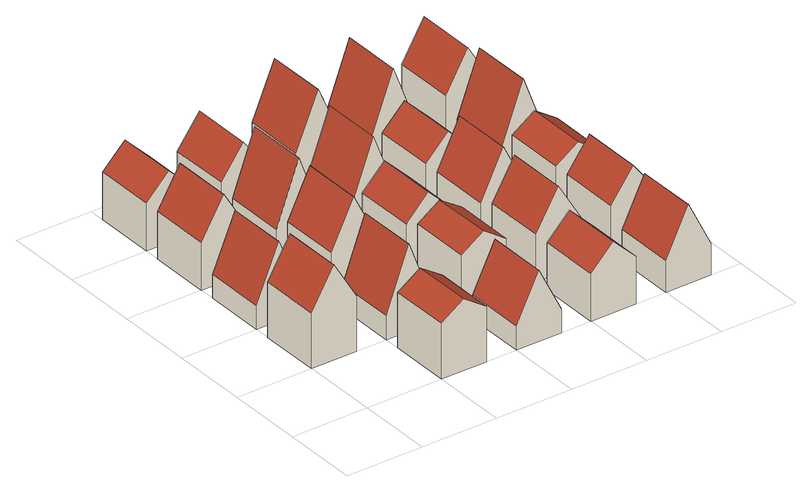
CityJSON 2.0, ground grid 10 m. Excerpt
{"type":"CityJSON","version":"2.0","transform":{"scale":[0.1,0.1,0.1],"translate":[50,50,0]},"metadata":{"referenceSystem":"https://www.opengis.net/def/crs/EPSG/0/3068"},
"CityObjects":{
"building1":{"type":"Building","attributes":{"description":"FZK/IAI test cases only","name":"Testcase-6-5_LoD2","dateOfConstruction":"1917-01-01","dateOfDemolition":"2076-01-01","measuredHeight":12,"class":"1050","roofType":"1030","storeysAboveGround":6,"storeysBelowGround":0,"storeyHeightsAboveGround":[2],"storeyHeightsBelowGround":[0]},"geometry":[{"type":"Solid","lod":"2","boundaries":[[[[0,1,2,3]],[[1,0,4,5,6]],[[3,2,7,8,9]],[[1,6,7,2]],[[3,9,4,0]],[[6,5,8,7]],[[9,8,5,4]]]],"semantics":{"surfaces":[{"type":"GroundSurface"},{"type":"WallSurface"},{"type":"RoofSurface"}],"values":[[0,1,1,1,1,2,2]]}}]},
"building2":{"type":"Building","attributes":{"description":"FZK/IAI test cases only","name":"Testcase-7-5_LoD2","dateOfConstruction":"1960-01-01","dateOfDemolition":"2061-01-01","measuredHeight":10,"class":"1060","roofType":"1030","storeysAboveGround":4,"storeysBelowGround":0,"storeyHeightsAboveGround":[2],"storeyHeightsBelowGround":[0]},"geometry":[{"type":"Solid","lod":"2","boundaries":[[[[10,11,12,13]],[[11,10,14,15,16]],[[13,12,17,18,19]],[[11,16,17,12]],[[13,19,14,10]],[[16,15,18,17]],[[19,18,15,14]]]],"semantics":{"surfaces":[{"type":"GroundSurface"},{"type":"WallSurface"},{"type":"RoofSurface"}],"values":[[0,1,1,1,1,2,2]]}}]},
"building3":{"type":"Building","attributes":{"description":"FZK/IAI test cases only","name":"Testcase-8-5_LoD2","dateOfConstruction":"1976-01-01","dateOfDemolition":"2045-01-01","measuredHeight":11,"class":"1140","roofType":"1030","storeysAboveGround":3,"storeysBelowGround":0,"storeyHeightsAboveGround":[3],"storeyHeightsBelowGround":[0]},"geometry":[{"type":"Solid","lod":"2","boundaries":[[[[20,21,22,23]],[[21,20,24,25,26]],[[23,22,27,28,29]],[[21,26,27,22]],[[23,29,24,20]],[[26,25,28,27]],[[29,28,25,24]]]],"semantics":{"surfaces":[{"type":"GroundSurface"},{"type":"WallSurface"},{"type":"RoofSurface"}],"values":[[0,1,1,1,1,2,2]]}}]},
"building4":{"type":"Building","attributes":{"description":"FZK/IAI test cases only","name":"Testcase-5-6_LoD2","dateOfConstruction":"1944-01-01","dateOfDemolition":"2059-01-01","measuredHeight":9,"class":"1150","roofType":"1030","storeysAboveGround":2,"storeysBelowGround":0,"storeyHeightsAboveGround":[3],"storeyHeightsBelowGround":[0]},"geometry":[{"type":"Solid","lod":"2","boundaries":[[[[30,31,32,33]],[[31,30,34,35,36]],[[33,32,37,38,39]],[[31,36,37,32]],[[33,39,34,30]],[[36,35,38,37]],[[39,38,35,34]]]],"semantics":{"surfaces":[{"type":"GroundSurface"},{"type":"WallSurface"},{"type":"RoofSurface"}],"values":[[0,1,1,1,1,2,2]]}}]},
"building5":{"type":"Building","attributes":{"description":"FZK/IAI test cases only","name":"Testcase-9-5_LoD2","dateOfConstruction":"1977-01-01","dateOfDemolition":"2077-01-01","measuredHeight":9,"class":"1110","roofType":"1030","storeysAboveGround":2,"storeysBelowGround":0,"storeyHeightsAboveGround":[3],"storeyHeightsBelowGround":[0]},"geometry":[{"type":"Solid","lod":"2","boundaries":[[[[40,41,42,43]],[[41,40,44,45,46]],[[43,42,47,48,49]],[[41,46,47,42]],[[43,49,44,40]],[[46,45,48,47]],[[49,48,45,44]]]],"semantics":{"surfaces":[{"type":"GroundSurface"},{"type":"WallSurface"},{"type":"RoofSurface"}],"values":[[0,1,1,1,1,2,2]]}}]},
"building6":{"type":"Building","attributes":{"description":"FZK/IAI test cases only","name":"Testcase-6-6_LoD2","dateOfConstruction":"1929-01-01","dateOfDemolition":"2052-01-01","measuredHeight":11,"class":"1020","roofType":"1030","storeysAboveGround":5,"storeysBelowGround":0,"storeyHeightsAboveGround":[2],"storeyHeightsBelowGround":[0]},"geometry":[{"type":"Solid","lod":"2","boundaries":[[[[50,51,52,53]],[[51,50,54,55,56]],[[53,52,57,58,59]],[[51,56,57,52]],[[53,59,54,50]],[[56,55,58,57]],[[59,58,55,54]]]],"semantics":{"surfaces":[{"type":"GroundSurface"},{"type":"WallSurface"},{"type":"RoofSurface"}],"values":[[0,1,1,1,1,2,2]]}}]},
"building7":{"type":"Building","attributes":{"description":"FZK/IAI test cases only","name":"Testcase-7-6_LoD2","dateOfConstruction":"1943-01-01","dateOfDemolition":"2079-01-01","measuredHeight":12,"class":"1100","roofType":"1030","storeysAboveGround":6,"storeysBelowGround":0,"storeyHeightsAboveGround":[2],"storeyHeightsBelowGround":[0]},"geometry":[{"type":"Solid","lod":"2","boundaries":[[[[60,61,62,63]],[[61,60,64,65,66]],[[63,62,67,68,69]],[[61,66,67,62]],[[63,69,64,60]],[[66,65,68,67]],[[69,68,65,64]]]],"semantics":{"surfaces":[{"type":"GroundSurface"},{"type":"WallSurface"},{"type":"RoofSurface"}],"values":[[0,1,1,1,1,2,2]]}}]},
"building8":{"type":"Building","attributes":{"description":"FZK/IAI test cases only","name":"Testcase-8-6_LoD2","dateOfConstruction":"1955-01-01","dateOfDemolition":"2048-01-01","measuredHeight":12,"class":"1060","roofType":"1030","storeysAboveGround":4,"storeysBelowGround":0,"storeyHeightsAboveGround":[3],"storeyHeightsBelowGround":[0]},"geometry":[{"type":"Solid","lod":"2","boundaries":[[[[70,71,72,73]],[[71,70,74,75,76]],[[73,72,77,78,79]],[[71,76,77,72]],[[73,79,74,70]],[[76,75,78,77]],[[79,78,75,74]]]],"semantics":{"surfaces":[{"type":"GroundSurface"},{"type":"WallSurface"},{"type":"RoofSurface"}],"values":[[0,1,1,1,1,2,2]]}}]},
"building9":{"type":"Building","attributes":{"description":"FZK/IAI test cases only","name":"Testcase-5-7_LoD2","dateOfConstruction":"1941-01-01","dateOfDemolition":"2032-01-01","measuredHeight":9,"class":"1060","roofType":"1030","storeysAboveGround":4,"storeysBelowGround":0,"storeyHeightsAboveGround":[2],"storeyHeightsBelowGround":[0]},"geometry":[{"type":"Solid","lod":"2","boundaries":[[[[80,81,82,83]],[[81,80,84,85,86]],[[83,82,87,88,89]],[[81,86,87,82]],[[83,89,84,80]],[[86,85,88,87]],[[89,88,85,84]]]],"semantics":{"surfaces":[{"type":"GroundSurface"},{"type":"WallSurface"},{"type":"RoofSurface"}],"values":[[0,1,1,1,1,2,2]]}}]},
"building10":{"type":"Building","attributes":{"description":"FZK/IAI test cases only","name":"Testcase-9-6_LoD2","dateOfConstruction":"1957-01-01","dateOfDemolition":"2043-01-01","measuredHeight":9,"class":"1090","roofType":"1030","storeysAboveGround":4,"storeysBelowGround":0,"storeyHeightsAboveGround":[2],"storeyHeightsBelowGround":[0]},"geometry":[{"type":"Solid","lod":"2","boundaries":[[[[90,91,92,93]],[[91,90,94,95,96]],[[93,92,97,98,99]],[[91,96,97,92]],[[93,99,94,90]],[[96,95,98,97]],[[99,98,95,94]]]],"semantics":{"surfaces":[{"type":"GroundSurface"},{"type":"WallSurface"},{"type":"RoofSurface"}],"values":[[0,1,1,1,1,2,2]]}}]},
"building11":{"type":"Building","attributes":{"description":"FZK/IAI test cases only","name":"Testcase-6-7_LoD2","dateOfConstruction":"1938-01-01","dateOfDemolition":"2052-01-01","measuredHeight":9,"class":"1060","roofType":"1030","storeysAboveGround":4,"storeysBelowGround":0,"storeyHeightsAboveGround":[2],"storeyHeightsBelowGround":[0]},"geometry":[{"type":"Solid","lod":"2","boundaries":[[[[100,101,102,103]],[[101,100,104,105,106]],[[103,102,107,108,109]],[[101,106,107,102]],[[103,109,104,100]],[[106,105,108,107]],[[109,108,105,104]]]],"semantics":{"surfaces":[{"type":"GroundSurface"},{"type":"WallSurface"},{"type":"RoofSurface"}],"values":[[0,1,1,1,1,2,2]]}}]},
"building12":{"type":"Building","attributes":{"description":"FZK/IAI test cases only","name":"Testcase-7-7_LoD2","dateOfConstruction":"1935-01-01","dateOfDemolition":"2075-01-01","measuredHeight":9,"class":"1170","roofType":"1030","storeysAboveGround":4,"storeysBelowGround":0,"storeyHeightsAboveGround":[2],"storeyHeightsBelowGround":[0]},"geometry":[{"type":"Solid","lod":"2","boundaries":[[[[110,111,112,113]],[[111,110,114,115,116]],[[113,112,117,118,119]],[[111,116,117,112]],[[113,119,114,110]],[[116,115,118,117]],[[119,118,115,114]]]],"semantics":{"surfaces":[{"type":"GroundSurface"},{"type":"WallSurface"},{"type":"RoofSurface"}],"values":[[0,1,1,1,1,2,2]]}}]},
"building13":{"type":"Building","attributes":{"description":"FZK/IAI test cases only","name":"Testcase-8-7_LoD2","dateOfConstruction":"1963-01-01","dateOfDemolition":"2087-01-01","measuredHeight":11,"class":"1010","roofType":"1030","storeysAboveGround":5,"storeysBelowGround":0,"storeyHeightsAboveGround":[2],"storeyHeightsBelowGround":[0]},"geometry":[{"type":"Solid","lod":"2","boundaries":[[[[120,121,122,123]],[[121,120,124,125,126]],[[123,122,127,128,129]],[[121,126,127,122]],[[123,129,124,120]],[[126,125,128,127]],[[129,128,125,124]]]],"semantics":{"surfaces":[{"type":"GroundSurface"},{"type":"WallSurface"},{"type":"RoofSurface"}],"values":[[0,1,1,1,1,2,2]]}}]},
"building14":{"type":"Building","attributes":{"description":"FZK/IAI test cases only","name":"Testcase-5-8_LoD2","dateOfConstruction":"1918-01-01","dateOfDemolition":"2099-01-01","measuredHeight":9,"class":"1090","roofType":"1030","storeysAboveGround":4,"storeysBelowGround":0,"storeyHeightsAboveGround":[2],"storeyHeightsBelowGround":[0]},"geometry":[{"type":"Solid","lod":"2","boundaries":[[[[130,131,132,133]],[[131,130,134,135,136]],[[133,132,137,138,139]],[[131,136,137,132]],[[133,139,134,130]],[[136,135,138,137]],[[139,138,135,134]]]],"semantics":{"surfaces":[{"type":"GroundSurface"},{"type":"WallSurface"},{"type":"RoofSurface"}],"values":[[0,1,1,1,1,2,2]]}}]},
"building15":{"type":"Building","attributes":{"description":"FZK/IAI test cases only","name":"Testcase-9-7_LoD2","dateOfConstruction":"1947-01-01","dateOfDemolition":"2023-01-01","measuredHeight":12,"class":"1100","roofType":"1030","storeysAboveGround":6,"storeysBelowGround":0,"storeyHeightsAboveGround":[2],"storeyHeightsBelowGround":[0]},"geometry":[{"type":"Solid","lod":"2","boundaries":[[[[140,141,142,143]],[[141,140,144,145,146]],[[143,142,147,148,149]],[[141,146,147,142]],[[143,149,144,140]],[[146,145,148,147]],[[149,148,145,144]]]],"semantics":{"surfaces":[{"type":"GroundSurface"},{"type":"WallSurface"},{"type":"RoofSurface"}],"values":[[0,1,1,1,1,2,2]]}}]},
"building16":{"type":"Building","attributes":{"description":"FZK/IAI test cases only","name":"Testcase-6-8_LoD2","dateOfConstruction":"1995-01-01","dateOfDemolition":"2072-01-01","measuredHeight":11,"class":"1070","roofType":"1030","storeysAboveGround":5,"storeysBelowGround":0,"storeyHeightsAboveGround":[2],"storeyHeightsBelowGround":[0]},"geometry":[{"type":"Solid","lod":"2","boundaries":[[[[150,151,152,153]],[[151,150,154,155,156]],[[153,152,157,158,159]],[[151,156,157,152]],[[153,159,154,150]],[[156,155,158,157]],[[159,158,155,154]]]],"semantics":{"surfaces":[{"type":"GroundSurface"},{"type":"WallSurface"},{"type":"RoofSurface"}],"values":[[0,1,1,1,1,2,2]]}}]},
"building17":{"type":"Building","attributes":{"description":"FZK/IAI test cases only","name":"Testcase-7-8_LoD2","dateOfConstruction":"1960-01-01","dateOfDemolition":"2093-01-01","measuredHeight":11,"class":"1040","roofType":"1030","storeysAboveGround":3,"storeysBelowGround":0,"storeyHeightsAboveGround":[3],"storeyHeightsBelowGround":[0]},"geometry":[{"type":"Solid","lod":"2","boundaries":[[[[160,161,162,163]],[[161,160,164,165,166]],[[163,162,167,168,169]],[[161,166,167,162]],[[163,169,164,160]],[[166,165,168,167]],[[169,168,165,164]]]],"semantics":{"surfaces":[{"type":"GroundSurface"},{"type":"WallSurface"},{"type":"RoofSurface"}],"values":[[0,1,1,1,1,2,2]]}}]},
"building18":{"type":"Building","attributes":{"description":"FZK/IAI test cases only","name":"Testcase-8-8_LoD2","dateOfConstruction":"1977-01-01","dateOfDemolition":"2050-01-01","measuredHeight":8,"class":"1180","roofType":"1030","storeysAboveGround":2,"storeysBelowGround":0,"storeyHeightsAboveGround":[3],"storeyHeightsBelowGround":[0]},"geometry":[{"type":"Solid","lod":"2","boundaries":[[[[170,171,172,173]],[[171,170,174,175,176]],[[173,172,177,178,179]],[[171,176,177,172]],[[173,179,174,170]],[[176,175,178,177]],[[179,178,175,174]]]],"semantics":{"surfaces":[{"type":"GroundSurface"},{"type":"WallSurface"},{"type":"RoofSurface"}],"values":[[0,1,1,1,1,2,2]]}}]},
"building19":{"type":"Building","attributes":{"description":"FZK/IAI test cases only","name":"Testcase-5-9_LoD2","dateOfConstruction":"1989-01-01","dateOfDemolition":"2086-01-01","measuredHeight":10,"class":"1140","roofType":"1030","storeysAboveGround":4,"storeysBelowGround":0,"storeyHeightsAboveGround":[2],"storeyHeightsBelowGround":[0]},"geometry":[{"type":"Solid","lod":"2","boundaries":[[[[180,181,182,183]],[[181,180,184,185,186]],[[183,182,187,188,189]],[[181,186,187,182]],[[183,189,184,180]],[[186,185,188,187]],[[189,188,185,184]]]],"semantics":{"surfaces":[{"type":"GroundSurface"},{"type":"WallSurface"},{"type":"RoofSurface"}],"values":[[0,1,1,1,1,2,2]]}}]},
"building20":{"type":"Building","attributes":{"description":"FZK/IAI test cases only","name":"Testcase-9-8_LoD2","dateOfConstruction":"1938-01-01","dateOfDemolition":"2028-01-01","measuredHeight":11,"class":"1040","roofType":"1030","storeysAboveGround":3,"storeysBelowGround":0,"storeyHeightsAboveGround":[3],"storeyHeightsBelowGround":[0]},"geometry":[{"type":"Solid","lod":"2","boundaries":[[[[190,191,192,193]],[[191,190,194,195,196]],[[193,192,197,198,199]],[[191,196,197,192]],[[193,199,194,190]],[[196,195,198,197]],[[199,198,195,194]]]],"semantics":{"surfaces":[{"type":"GroundSurface"},{"type":"WallSurface"},{"type":"RoofSurface"}],"values":[[0,1,1,1,1,2,2]]}}]},
"building21":{"type":"Building","attributes":{"description":"FZK/IAI test cases only","name":"Testcase-6-9_LoD2","dateOfConstruction":"1990-01-01","dateOfDemolition":"2043-01-01","measuredHeight":10,"class":"1080","roofType":"1030","storeysAboveGround":3,"storeysBelowGround":0,"storeyHeightsAboveGround":[3],"storeyHeightsBelowGround":[0]},"geometry":[{"type":"Solid","lod":"2","boundaries":[[[[200,201,202,203]],[[201,200,204,205,206]],[[203,202,207,208,209]],[[201,206,207,202]],[[203,209,204,200]],[[206,205,208,207]],[[209,208,205,204]]]],"semantics":{"surfaces":[{"type":"GroundSurface"},{"type":"WallSurface"},{"type":"RoofSurface"}],"values":[[0,1,1,1,1,2,2]]}}]},
"building22":{"type":"Building","attributes":{"description":"FZK/IAI test cases only","name":"Testcase-7-9_LoD2","dateOfConstruction":"1901-01-01","dateOfDemolition":"2096-01-01","measuredHeight":8,"class":"1170","roofType":"1030","storeysAboveGround":4,"storeysBelowGround":0,"storeyHeightsAboveGround":[2],"storeyHeightsBelowGround":[0]},"geometry":[{"type":"Solid","lod":"2","boundaries":[[[[210,211,212,213]],[[211,210,214,215,216]],[[213,212,217,218,219]],[[211,216,217,212]],[[213,219,214,210]],[[216,215,218,217]],[[219,218,215,214]]]],"semantics":{"surfaces":[{"type":"GroundSurface"},{"type":"WallSurface"},{"type":"RoofSurface"}],"values":[[0,1,1,1,1,2,2]]}}]},
"building23":{"type":"Building","attributes":{"description":"FZK/IAI test cases only","name":"Testcase-8-9_LoD2","dateOfConstruction":"1990-01-01","dateOfDemolition":"2047-01-01","measuredHeight":11,"class":"1120","roofType":"1030","storeysAboveGround":5,"storeysBelowGround":0,"storeyHeightsAboveGround":[2],"storeyHeightsBelowGround":[0]},"geometry":[{"type":"Solid","lod":"2","boundaries":[[[[220,221,222,223]],[[221,220,224,225,226]],[[223,222,227,228,229]],[[221,226,227,222]],[[223,229,224,220]],[[226,225,228,227]],[[229,228,225,224]]]],"semantics":{"surfaces":[{"type":"GroundSurface"},{"type":"WallSurface"},{"type":"RoofSurface"}],"values":[[0,1,1,1,1,2,2]]}}]},
"building24":{"type":"Building","attributes":{"description":"FZK/IAI test cases only","name":"Testcase-9-9_LoD2","dateOfConstruction":"1970-01-01","dateOfDemolition":"2037-01-01","measuredHeight":10,"class":"1060","roofType":"1030","storeysAboveGround":3,"storeysBelowGround":0,"storeyHeightsAboveGround":[3],"storeyHeightsBelowGround":[0]},"geometry":[{"type":"Solid","lod":"2","boundaries":[[[[230,231,232,233]],[[231,230,234,235,236]],[[233,232,237,238,239]],[[231,236,237,232]],[[233,239,234,230]],[[236,235,238,237]],[[239,238,235,234]]]],"semantics":{"surfaces":[{"type":"GroundSurface"},{"type":"WallSurface"},{"type":"RoofSurface"}],"values":[[0,1,1,1,1,2,2]]}}]}
},
"vertices":[
[60,100,0],[0,100,0],[0,180,0],[60,180,0],[60,100,70],[30,100,120],[0,100,70],[0,180,70],[30,180,120],[60,180,70],
[60,200,0],[0,200,0],[0,280,0],[60,280,0],[60,200,30],[30,200,100],[0,200,30],[0,280,30],[30,280,100],[60,280,30],
[60,300,0],[0,300,0],[0,380,0],[60,380,0],[60,300,60],[30,300,110],[0,300,60],[0,380,60],[30,380,110],[60,380,60],
[160,0,0],[100,0,0],[100,80,0],[160,80,0],[160,0,70],[130,0,90],[100,0,70],[100,80,70],[130,80,90],[160,80,70],
[60,400,0],[0,400,0],[0,480,0],[60,480,0],[60,400,60],[30,400,90],[0,400,60],[0,480,60],[30,480,90],[60,480,60],
[160,100,0],[100,100,0],[100,180,0],[160,180,0],[160,100,30],[130,100,110],[100,100,30],[100,180,30],[130,180,110],[160,180,30],
[160,200,0],[100,200,0],[100,280,0],[160,280,0],[160,200,60],[130,200,120],[100,200,60],[100,280,60],[130,280,120],[160,280,60],
[160,300,0],[100,300,0],[100,380,0],[160,380,0],[160,300,40],[130,300,120],[100,300,40],[100,380,40],[130,380,120],[160,380,40],
[260,0,0],[200,0,0],[200,80,0],[260,80,0],[260,0,30],[230,0,90],[200,0,30],[200,80,30],[230,80,90],[260,80,30],
[160,400,0],[100,400,0],[100,480,0],[160,480,0],[160,400,50],[130,400,90],[100,400,50],[100,480,50],[130,480,90],[160,480,50],
[260,100,0],[200,100,0],[200,180,0],[260,180,0],[260,100,70],[230,100,90],[200,100,70],[200,180,70],[230,180,90],[260,180,70],
[260,200,0],[200,200,0],[200,280,0],[260,280,0],[260,200,60],[230,200,90],[200,200,60],[200,280,60],[230,280,90],[260,280,60],
[260,300,0],[200,300,0],[200,380,0],[260,380,0],[260,300,30],[230,300,110],[200,300,30],[200,380,30],[230,380,110],[260,380,30],
[360,0,0],[300,0,0],[300,80,0],[360,80,0],[360,0,60],[330,0,90],[300,0,60],[300,80,60],[330,80,90],[360,80,60],
[260,400,0],[200,400,0],[200,480,0],[260,480,0],[260,400,50],[230,400,120],[200,400,50],[200,480,50],[230,480,120],[260,480,50],
[360,100,0],[300,100,0],[300,180,0],[360,180,0],[360,100,60],[330,100,110],[300,100,60],[300,180,60],[330,180,110],[360,180,60],
[360,200,0],[300,200,0],[300,280,0],[360,280,0],[360,200,50],[330,200,110],[300,200,50],[300,280,50],[330,280,110],[360,280,50],
[360,300,0],[300,300,0],[300,380,0],[360,380,0],[360,300,50],[330,300,80],[300,300,50],[300,380,50],[330,380,80],[360,380,50],
[460,0,0],[400,0,0],[400,80,0],[460,80,0],[460,0,40],[430,0,100],[400,0,40],[400,80,40],[430,80,100],[460,80,40],
[360,400,0],[300,400,0],[300,480,0],[360,480,0],[360,400,30],[330,400,110],[300,400,30],[300,480,30],[330,480,110],[360,480,30],
[460,100,0],[400,100,0],[400,180,0],[460,180,0],[460,100,60],[430,100,100],[400,100,60],[400,180,60],[430,180,100],[460,180,60],
[460,200,0],[400,200,0],[400,280,0],[460,280,0],[460,200,60],[430,200,80],[400,200,60],[400,280,60],[430,280,80],[460,280,60],
[460,300,0],[400,300,0],[400,380,0],[460,380,0],[460,300,30],[430,300,110],[400,300,30],[400,380,30],[430,380,110],[460,380,30],
[460,400,0],[400,400,0],[400,480,0],[460,480,0],[460,400,50],[430,400,100],[400,400,50],[400,480,50],[430,480,100],[460,480,50]
]}
